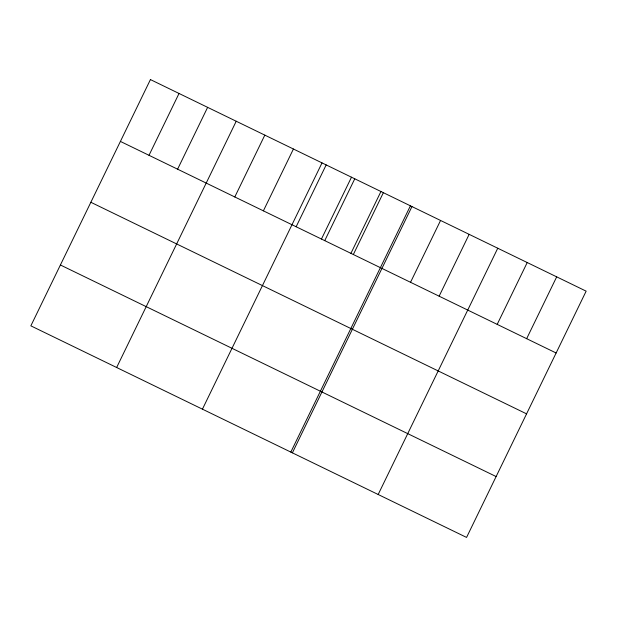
<?xml version="1.0" encoding="UTF-8"?>
<svg xmlns="http://www.w3.org/2000/svg" width="617" height="617" viewBox="0 0 617 617"><rect width="100%" height="100%" fill="white"/><g stroke="black" fill="none" stroke-linecap="round" stroke-linejoin="round"><path stroke-width="0.93" d="M149.005 155.307L179.03 93.468M177.603 169.189L207.628 107.35M116.644 367.508L236.226 121.24M234.792 196.962L264.824 135.123M263.39 210.844L293.422 149.013M202.438 409.164L322.02 162.896M296.145 226.755L326.169 164.916M321.457 239.041L351.482 177.202M324.743 240.638L354.767 178.799M350.919 253.348L380.944 191.509M353.34 254.52L383.365 192.689M290.831 452.084L410.413 205.816M292.381 452.839L411.963 206.572M410.536 282.293L440.561 220.462M439.134 296.183L469.159 234.344M378.175 494.502L497.757 248.235M497.194 324.372L527.219 262.541M526.656 338.687L556.688 276.848M120.408 141.416L556.125 352.993M90.853 202.276L526.571 413.853M60.404 264.986L496.122 476.555M150.432 79.578L30.85 325.845L466.568 537.422L586.15 291.155L150.432 79.578"/></g></svg>
